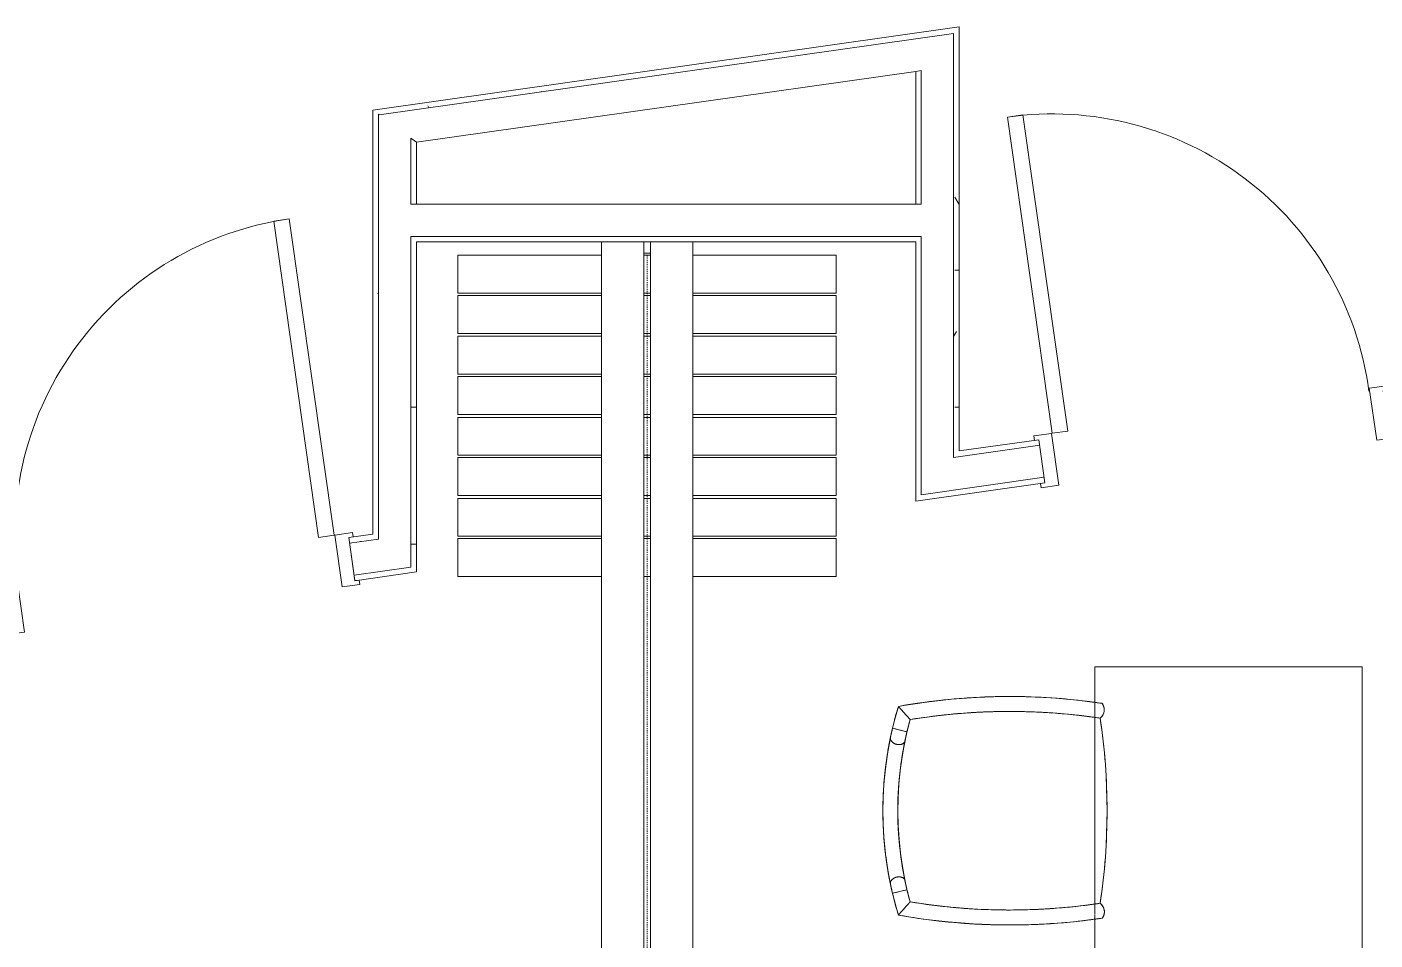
# Model space of a CAD drawing. Header units: inches. Extents: x 25273 to 28081, y 11840 to 13753.
# Drawn here: x 26092.5 to 26243.6, y 12397.2 to 12499.6 of the extents above; entities that cross this region are included whole.
import ezdxf

# ---------------------------------------------------------------- set-up
doc = ezdxf.new("R2010")
doc.units = ezdxf.units.IN
doc.header["$MEASUREMENT"] = 0
doc.linetypes.add('X1$0$Dash', pattern=[0.25, 0.125, -0.125])
for name, color, linetype, lineweight in [('X1$0$A-DOOR', 31, 'Continuous', 13), ('X1$0$A-DOOR-FRAM', 31, 'Continuous', 20), ('X1$0$A-WALL', 113, 'Continuous', 13), ('X1$0$A-WALL-PATT', 111, 'Continuous', 13), ('X1$0$I-FURN', 30, 'Continuous', 9), ('X1$0$I-WALL', 2, 'Continuous', 13), ('X1$0$Q-SPCQ', 91, 'Continuous', 9), ('X1$0$Q-SPCQ-HDLN', 91, 'X1$0$Dash', 9)]:
    doc.layers.add(name, color=color, linetype=linetype, lineweight=lineweight)
pattern_1 = [(0, (0, 0), (30.72, 7.68), [1.267, -21.773, 1.267, -21.773, -122.88]), (0, (0, 0), (30.72, 7.68), [-46.08, 1.267, -44.813, 1.267, -21.773, -53.76]), (0, (0, 0), (30.72, 7.68), [-115.2, 1.267, -14.093, 1.267, -37.133]), (120, (11.52, 3.84), (-22.0110751, 22.7643004), [1.267, -21.773, 1.267, -21.773, -122.88]), (120, (11.52, 3.84), (-22.0110751, 22.7643004), [-46.08, 1.267, -44.813, 1.267, -21.773, -53.76]), (120, (11.52, 3.84), (-22.0110751, 22.7643004), [-115.2, 1.267, -14.093, 1.267, -37.133]), (240, (15.36, 19.2), (-8.7089249, -30.4443004), [1.267, -21.773, 1.267, -21.773, -122.88]), (240, (15.36, 19.2), (-8.7089249, -30.4443004), [-46.08, 1.267, -44.813, 1.267, -21.773, -53.76]), (240, (15.36, 19.2), (-8.7089249, -30.4443004), [-115.2, 1.267, -14.093, 1.267, -37.133])]

# ---------------------------------------------------------------- blocks, each defined once
blk = doc.blocks.new('X1$0$Double Flush w-Skinny Lite - Int-N-LDMF-36_ x 84_-4914566-FIRST FLOOR POWER _ SIGNAL')
at = {"layer": 'X1$0$A-DOOR', "lineweight": 20}
for p, q in [((16.15625, 38.75), (16.15625, 2.9375)), ((17.90625, 38.75), (16.15625, 38.75)), ((17.90625, 2.9375), (17.90625, 38.75)), ((16.15625, 2.9375), (17.90625, 2.9375))]:
    blk.add_line(p, q, dxfattribs=at)
at = {"layer": 'X1$0$A-DOOR', "lineweight": 9}
blk.add_arc((17.90625, 2.9375), 35.8125, 90, 180.5, dxfattribs=at)
at = {"layer": 'X1$0$A-DOOR-FRAM'}
for p, q in [((-20, 2.9375), (-18, 2.9375)), ((-20, 2.9375), (-20, 2.4375)), ((-20, 2.4375), (-19.5, 2.4375)), ((-19.5, -2.4375), (-19.5, 2.4375)), ((-18, -2.9375), (-18, 2.9375)), ((18.000004, -2.9375), (18.000004, 2.9375)), ((18.000004, 2.9375), (20.000004, 2.9375)), ((19.500004, 2.4375), (20.000004, 2.4375)), ((19.500004, -2.4375), (19.500004, 2.4375)), ((20.000004, 2.9375), (20.000004, 2.4375)), ((-20, -2.4375), (-19.5, -2.4375)), ((-20, -2.9375), (-20, -2.4375)), ((-20, -2.9375), (-18, -2.9375)), ((18.000004, -2.9375), (20.000004, -2.9375)), ((19.500004, -2.4375), (20.000004, -2.4375)), ((20.000004, -2.9375), (20.000004, -2.4375))]:
    blk.add_line(p, q, dxfattribs=at)
blk = doc.blocks.new('X1$0$W- Folding_Partition - Modernfold 942-5327039-FIRST FLOOR POWER _ SIGNAL')
at = {"layer": 'X1$0$Q-SPCQ'}
for p, q in [((-50.75, 17.21), (-55, 17.21)), ((-55, 17.21), (-55, 1.12)), ((-50.75, 1.12), (-50.75, 17.21)), ((-46.25, 17.21), (-50.5, 17.21)), ((-50.5, 17.21), (-50.5, 1.12)), ((-46.25, 1.12), (-46.25, 17.21)), ((-41.67, 17.21), (-45.92, 17.21)), ((-45.92, 17.21), (-45.92, 1.12)), ((-41.67, 1.12), (-41.67, 17.21)), ((-37.17, 17.21), (-41.42, 17.21)), ((-41.42, 17.21), (-41.42, 1.12)), ((-37.17, 1.12), (-37.17, 17.21)), ((-32.58, 17.21), (-36.83, 17.21)), ((-36.83, 17.21), (-36.83, 1.12)), ((-32.58, 1.12), (-32.58, 17.21)), ((-28.08, 17.21), (-32.33, 17.21)), ((-32.33, 17.21), (-32.33, 1.12)), ((-28.08, 1.12), (-28.08, 17.21)), ((-23.5, 17.21), (-27.75, 17.21)), ((-27.75, 17.21), (-27.75, 1.12)), ((-23.5, 1.12), (-23.5, 17.21)), ((-19, 17.21), (-23.25, 17.21)), ((-23.25, 17.21), (-23.25, 1.12)), ((-19, 1.12), (-19, 17.21)), ((-356.84, 1.12), (-17.5, 1.12)), ((-17.5, 1.12), (-17.5, -3.63)), ((-17.5, -3.63), (-356.84, -3.63)), ((-356.84, -4.38), (-17.5, -4.38)), ((-55, -3.63), (-55, -4.38)), ((-50.75, -4.38), (-50.75, -3.63)), ((-50.5, -3.63), (-50.5, -4.38)), ((-46.25, -4.38), (-46.25, -3.63)), ((-45.92, -3.63), (-45.92, -4.38)), ((-41.67, -4.38), (-41.67, -3.63)), ((-41.42, -3.63), (-41.42, -4.38)), ((-37.17, -4.38), (-37.17, -3.63)), ((-36.83, -3.63), (-36.83, -4.38)), ((-32.58, -4.38), (-32.58, -3.63)), ((-32.33, -3.63), (-32.33, -4.38)), ((-28.08, -4.38), (-28.08, -3.63)), ((-27.75, -3.63), (-27.75, -4.38)), ((-23.5, -4.38), (-23.5, -3.63)), ((-23.25, -3.63), (-23.25, -4.38)), ((-19, -4.38), (-19, -3.63)), ((-18.75, -3.63), (-18.75, -4.38)), ((-17.5, -4.38), (-17.5, -3.63)), ((-17.5, -4.38), (-17.5, -9.13)), ((-356.84, -9.13), (-17.5, -9.13)), ((-55, -9.13), (-55, -25.21)), ((-50.75, -25.21), (-50.75, -9.13)), ((-50.5, -9.13), (-50.5, -25.21)), ((-46.25, -25.21), (-46.25, -9.13)), ((-45.92, -9.13), (-45.92, -25.21)), ((-41.67, -25.21), (-41.67, -9.13)), ((-41.42, -9.13), (-41.42, -25.21)), ((-37.17, -25.21), (-37.17, -9.13)), ((-36.83, -9.13), (-36.83, -25.21)), ((-32.58, -25.21), (-32.58, -9.13)), ((-32.33, -9.13), (-32.33, -25.21)), ((-28.08, -25.21), (-28.08, -9.13)), ((-27.75, -9.13), (-27.75, -25.21)), ((-23.5, -25.21), (-23.5, -9.13)), ((-23.25, -9.13), (-23.25, -25.21)), ((-19, -25.21), (-19, -9.13)), ((-55, -25.21), (-50.75, -25.21)), ((-50.5, -25.21), (-46.25, -25.21)), ((-45.92, -25.21), (-41.67, -25.21)), ((-41.42, -25.21), (-37.17, -25.21)), ((-36.83, -25.21), (-32.58, -25.21)), ((-32.33, -25.21), (-28.08, -25.21)), ((-27.75, -25.21), (-23.5, -25.21)), ((-23.25, -25.21), (-19, -25.21))]:
    blk.add_line(p, q, dxfattribs=at)
at = {"layer": 'X1$0$Q-SPCQ-HDLN'}
for p, q in [((-19, 1.12), (-355.59, 1.12)), ((-19, -4), (-355.59, -4)), ((-19, -9.13), (-355.59, -9.13))]:
    blk.add_line(p, q, dxfattribs=at)
blk = doc.blocks.new('X1$0$30 x 60 table26 - 30 x 60 table-4779927-FIRST FLOOR POWER _ SIGNAL')
at = {"layer": 'X1$0$I-FURN'}
for p, q in [((50553.09, 802.44), (50523.09, 802.44)), ((50523.09, 802.44), (50523.09, 742.44)), ((50523.09, 742.44), (50523.09, 802.44)), ((50523.09, 802.44), (50553.09, 802.44)), ((50553.09, 799.71), (50553.09, 802.44)), ((50553.09, 802.44), (50553.09, 799.71)), ((50553.09, 799.63), (50553.09, 799.68)), ((50553.09, 799.68), (50553.09, 799.63)), ((50553.09, 799.54), (50553.09, 799.62)), ((50553.09, 799.62), (50553.09, 799.54)), ((50553.09, 799.25), (50553.09, 799.52)), ((50553.09, 799.52), (50553.09, 799.25)), ((50553.09, 799.06), (50553.09, 799.21)), ((50553.09, 799.21), (50553.09, 799.06)), ((50553.09, 798.49), (50553.09, 799.04)), ((50553.09, 799.04), (50553.09, 798.49)), ((50553.09, 798.22), (50553.09, 798.48)), ((50553.09, 798.48), (50553.09, 798.22)), ((50553.09, 798.12), (50553.09, 798.2)), ((50553.09, 798.2), (50553.09, 798.12)), ((50553.09, 798.05), (50553.09, 798.11)), ((50553.09, 798.11), (50553.09, 798.05)), ((50553.09, 777.13), (50553.09, 798.02)), ((50553.09, 798.02), (50553.09, 777.13)), ((50553.09, 777.05), (50553.09, 777.1)), ((50553.09, 777.1), (50553.09, 777.05)), ((50553.09, 776.96), (50553.09, 777.05)), ((50553.09, 777.05), (50553.09, 776.96)), ((50553.09, 776.83), (50553.09, 776.93)), ((50553.09, 776.93), (50553.09, 776.83)), ((50553.09, 776.51), (50553.09, 776.82)), ((50553.09, 776.82), (50553.09, 776.51)), ((50553.09, 776.32), (50553.09, 776.48)), ((50553.09, 776.48), (50553.09, 776.32)), ((50553.09, 775.94), (50553.09, 776.29)), ((50553.09, 776.29), (50553.09, 775.94)), ((50553.09, 775.78), (50553.09, 775.9)), ((50553.09, 775.9), (50553.09, 775.78)), ((50553.09, 775.64), (50553.09, 775.74)), ((50553.09, 775.74), (50553.09, 775.64)), ((50553.09, 775.55), (50553.09, 775.64)), ((50553.09, 775.64), (50553.09, 775.55)), ((50553.09, 775.47), (50553.09, 775.52)), ((50553.09, 775.52), (50553.09, 775.47)), ((50553.09, 770.71), (50553.09, 775.45)), ((50553.09, 775.45), (50553.09, 770.71)), ((50553.09, 770.63), (50553.09, 770.68)), ((50553.09, 770.68), (50553.09, 770.63)), ((50553.09, 770.54), (50553.09, 770.62)), ((50553.09, 770.62), (50553.09, 770.54)), ((50553.09, 770.25), (50553.09, 770.52)), ((50553.09, 770.52), (50553.09, 770.25)), ((50553.09, 770.06), (50553.09, 770.17)), ((50553.09, 770.17), (50553.09, 770.06)), ((50553.09, 769.49), (50553.09, 770.04)), ((50553.09, 770.04), (50553.09, 769.49)), ((50553.09, 769.22), (50553.09, 769.48)), ((50553.09, 769.48), (50553.09, 769.22)), ((50553.09, 769.12), (50553.09, 769.2)), ((50553.09, 769.2), (50553.09, 769.12)), ((50553.09, 769.05), (50553.09, 769.11)), ((50553.09, 769.11), (50553.09, 769.05)), ((50553.09, 748.13), (50553.09, 769.02)), ((50553.09, 769.02), (50553.09, 748.13)), ((50553.09, 748.05), (50553.09, 748.1)), ((50553.09, 748.1), (50553.09, 748.05)), ((50553.09, 747.96), (50553.09, 748.05)), ((50553.09, 748.05), (50553.09, 747.96)), ((50553.09, 747.83), (50553.09, 747.93)), ((50553.09, 747.93), (50553.09, 747.83)), ((50553.09, 747.51), (50553.09, 747.82)), ((50553.09, 747.82), (50553.09, 747.51)), ((50553.09, 747.32), (50553.09, 747.48)), ((50553.09, 747.48), (50553.09, 747.32)), ((50553.09, 746.94), (50553.09, 747.29)), ((50553.09, 747.29), (50553.09, 746.94)), ((50553.09, 746.78), (50553.09, 746.9)), ((50553.09, 746.9), (50553.09, 746.78)), ((50553.09, 746.64), (50553.09, 746.74)), ((50553.09, 746.74), (50553.09, 746.64)), ((50553.09, 746.55), (50553.09, 746.64)), ((50553.09, 746.64), (50553.09, 746.55)), ((50553.09, 746.47), (50553.09, 746.52)), ((50553.09, 746.52), (50553.09, 746.47)), ((50553.09, 742.44), (50553.09, 746.45)), ((50553.09, 746.45), (50553.09, 742.44)), ((50523.09, 742.44), (50553.09, 742.44)), ((50553.09, 742.44), (50523.09, 742.44))]:
    blk.add_line(p, q, dxfattribs=at)
blk = doc.blocks.new('X1$0$F-Chairs1 - Side 05-V38-FIRST FLOOR POWER _ SIGNAL')
at = {"layer": 'X1$0$I-FURN'}
for p, q in [((-9.2, -1.06), (-9.24, -1.07)), ((-8.86, -2.7), (-9.24, -1.07)), ((-9.24, -1.07), (-9.15, -1.48)), ((-9.24, -1.1), (-8.86, -2.67)), ((-8.86, -2.67), (-9.24, -1.1)), ((-9.15, -1.48), (-9.05, -1.89)), ((9.24, -1.07), (8.86, -2.7)), ((9.24, -1.1), (8.86, -2.68)), ((8.86, -2.68), (9.24, -1.1)), ((9.1, -1.68), (9.15, -1.48)), ((9.15, -1.48), (9.24, -1.07)), ((9.24, -1.07), (9.2, -1.06)), ((-10.22, -3.05), (-8.86, -2.7)), ((-9.05, -1.89), (-8.95, -2.29)), ((-8.95, -2.29), (-8.86, -2.67)), ((-8.86, -2.67), (-8.86, -2.7)), ((-2.01, -1.73), (-2.07, -1.73)), ((-2.07, -1.73), (-2.01, -1.73)), ((-1.94, -1.72), (-1.88, -1.72)), ((1.88, -1.72), (1.94, -1.72)), ((2.07, -1.73), (2.01, -1.73)), ((2.01, -1.73), (2.07, -1.73)), ((8.86, -2.68), (8.88, -2.62)), ((8.86, -2.7), (8.86, -2.68)), ((8.86, -2.7), (10.22, -3.05)), ((8.88, -2.62), (8.9, -2.52)), ((8.9, -2.52), (8.93, -2.4)), ((8.93, -2.4), (8.97, -2.24)), ((8.97, -2.24), (9.01, -2.07)), ((9.01, -2.07), (9.05, -1.89)), ((9.05, -1.89), (9.1, -1.68))]:
    blk.add_line(p, q, dxfattribs=at)
at = {"layer": 'X1$0$I-FURN', "flags": 128}
for points in [[(-9.24, -1.07), (-10.8, -1.47), (-11.7, -1.73)], [(8.18, -0.84), (6.59, -0.54), (4.99, -0.31), (3.39, -0.14), (1.78, -0.04), (0.17, 0), (-1.45, -0.03), (-3.06, -0.12), (-4.66, -0.27), (-6.26, -0.49), (-7.85, -0.77), (-8.18, -0.84)], [(11.7, -1.73), (10.14, -1.3), (9.24, -1.07)], [(-11.7, -1.73), (-12.14, -4.52), (-12.47, -7.33), (-12.69, -10.14), (-12.8, -12.96), (-12.79, -15.79), (-12.67, -18.61), (-12.44, -21.42), (-12.09, -24.23), (-12.04, -24.6)], [(-7.79, -2.47), (-6.27, -2.19), (-4.74, -1.97), (-3.2, -1.81), (-1.66, -1.71), (-0.12, -1.67), (1.43, -1.7), (2.97, -1.79), (4.51, -1.94), (6.05, -2.15), (7.57, -2.42), (7.79, -2.47)], [(12.04, -24.58), (12.4, -21.78), (12.65, -18.96), (12.78, -16.14), (12.8, -13.32), (12.71, -10.5), (12.5, -7.68), (12.19, -4.87), (11.76, -2.08), (11.7, -1.73)], [(-10.38, -24.36), (-10.73, -21.62), (-10.97, -18.88), (-11.11, -16.12), (-11.13, -13.37), (-11.04, -10.61), (-10.84, -7.86), (-10.53, -5.12), (-10.22, -3.05)], [(10.22, -3.05), (10.62, -5.78), (10.9, -8.52), (11.07, -11.27), (11.13, -14.03), (11.08, -16.79), (10.93, -19.54), (10.66, -22.28), (10.38, -24.36)], [(-12.04, -24.6), (-12.01, -24.62), (-11.94, -24.67), (-11.83, -24.73), (-11.7, -24.78), (-11.53, -24.82), (-11.35, -24.84), (-11.16, -24.83)], [(-11.16, -24.83), (-10.97, -24.78), (-10.8, -24.71), (-10.65, -24.62), (-10.54, -24.53), (-10.45, -24.45), (-10.4, -24.38), (-10.38, -24.36)], [(10.38, -24.36), (10.4, -24.38), (10.45, -24.45), (10.54, -24.53), (10.66, -24.62), (10.8, -24.7), (10.97, -24.77), (11.16, -24.81)], [(11.16, -24.81), (11.35, -24.82), (11.54, -24.8), (11.7, -24.76), (11.84, -24.71), (11.94, -24.65), (12.01, -24.6), (12.04, -24.58)]]:
    blk.add_lwpolyline(points, dxfattribs=at)
at = {"layer": 'X1$0$I-FURN'}
for centre, radius, start, end in [((0, -40.33), 40.33, 73.1446, 106.8554), ((0, -40.33), 40.33, 103.2455, 106.8554), ((0, -40.33), 40.33, 102.9888, 103.1789), ((0, -40.33), 40.33, 102.6775, 102.9879), ((0, -40.33), 40.33, 102.2487, 102.6744), ((0, -40.33), 40.33, 101.6533, 102.1884), ((0, -40.33), 40.33, 99.3538, 101.5989), ((0, -40.33), 40.33, 97.5178, 99.3538), ((0, -40.33), 40.33, 93.394, 97.5178), ((0, -40.33), 40.33, 92.5119, 93.394), ((0, -40.33), 40.33, 87.4881, 92.5119), ((0, -40.33), 40.33, 86.606, 87.4881), ((0, -40.33), 40.33, 82.4822, 86.606), ((0, -40.33), 40.33, 80.6462, 82.4822), ((0, -40.33), 40.33, 78.4011, 80.6462), ((0, -40.33), 40.33, 77.8116, 78.3467), ((0, -40.33), 40.33, 77.3256, 77.7513), ((0, -40.33), 40.33, 77.0121, 77.3225), ((0, -40.33), 40.33, 76.8211, 77.0112), ((0, -40.33), 40.33, 74.9496, 76.7545), ((0, -40.33), 40.33, 73.1446, 74.9496), ((57.8, -14.21), 70.61, 169.8244, 179.004), ((57.8, -14.21), 70.61, 169.8244, 173.5531), ((0, -40.33), 38.66, 74.6661, 105.3339), ((0, -40.33), 38.66, 100.1122, 105.3339), ((0, -40.33), 38.66, 100.1122, 105.3339), ((0, -40.33), 38.66, 103.2455, 105.3339), ((0, -40.33), 38.66, 100.7167, 103.2455), ((0, -40.33), 38.66, 99.3286, 100.7167), ((0, -40.33), 38.66, 99.5801, 100.1122), ((0, -40.33), 38.66, 99.5801, 100.1122), ((0, -40.33), 38.66, 99.326, 99.5801), ((0, -40.33), 38.66, 99.326, 99.5801), ((0, -40.33), 38.66, 98.9103, 99.3286), ((0, -40.33), 38.66, 98.9724, 99.326), ((0, -40.33), 38.66, 98.9724, 99.326), ((0, -40.33), 38.66, 98.3481, 98.9724), ((0, -40.33), 38.66, 98.3481, 98.9724), ((0, -40.33), 38.66, 98.6332, 98.9103), ((0, -40.33), 38.66, 98.3082, 98.6332), ((0, -40.33), 38.66, 98.1478, 98.3481), ((0, -40.33), 38.66, 98.1478, 98.3481), ((0, -40.33), 38.66, 97.6738, 98.3082), ((0, -40.33), 38.66, 94.045, 98.1478), ((0, -40.33), 38.66, 94.045, 98.1478), ((0, -40.33), 38.66, 97.5013, 97.6738), ((0, -40.33), 38.66, 96.8366, 97.5013), ((0, -40.33), 38.66, 94.2867, 96.8366), ((0, -40.33), 38.66, 93.7315, 94.2867), ((0, -40.33), 38.66, 93.117, 94.045), ((0, -40.33), 38.66, 93.117, 94.045), ((0, -40.33), 38.66, 93.0972, 93.7315), ((0, -40.33), 38.66, 92.8747, 93.0839), ((0, -40.33), 38.66, 92.7549, 92.9875), ((0, -40.33), 38.66, 92.7549, 92.9875), ((0, -40.33), 38.66, 92.6577, 92.7825), ((0, -40.33), 38.66, 87.2451, 92.7549), ((0, -40.33), 38.66, 87.2451, 92.7549), ((0, -40.33), 38.66, 92.4986, 92.6399), ((0, -40.33), 38.66, 87.5148, 92.4852), ((0, -40.33), 38.66, 87.3601, 87.5014), ((0, -40.33), 38.66, 87.2175, 87.3423), ((0, -40.33), 38.66, 87.0125, 87.2451), ((0, -40.33), 38.66, 87.0125, 87.2451), ((0, -40.33), 38.66, 86.9508, 87.1253), ((0, -40.33), 38.66, 86.2685, 86.9028), ((0, -40.33), 38.66, 85.955, 86.883), ((0, -40.33), 38.66, 85.955, 86.883), ((0, -40.33), 38.66, 85.7133, 86.2685), ((0, -40.33), 38.66, 81.8522, 85.955), ((0, -40.33), 38.66, 81.8522, 85.955), ((0, -40.33), 38.66, 83.1634, 85.7133), ((0, -40.33), 38.66, 82.4987, 83.1634), ((0, -40.33), 38.66, 82.3262, 82.4987), ((0, -40.33), 38.66, 81.6918, 82.3262), ((0, -40.33), 38.66, 81.6519, 81.8522), ((0, -40.33), 38.66, 81.6519, 81.8522), ((0, -40.33), 38.66, 81.3668, 81.6918), ((0, -40.33), 38.66, 81.0276, 81.6519), ((0, -40.33), 38.66, 81.0276, 81.6519), ((0, -40.33), 38.66, 81.0897, 81.3668), ((0, -40.33), 38.66, 80.6714, 81.0897), ((0, -40.33), 38.66, 80.674, 81.0276), ((0, -40.33), 38.66, 80.674, 81.0276), ((0, -40.33), 38.66, 80.4199, 80.674), ((0, -40.33), 38.66, 80.4199, 80.674), ((0, -40.33), 38.66, 79.2833, 80.6714), ((0, -40.33), 38.66, 79.8878, 80.4199), ((0, -40.33), 38.66, 79.8878, 80.4199), ((0, -40.33), 38.66, 74.6661, 79.8878), ((0, -40.33), 38.66, 74.6661, 79.8878), ((0, -40.33), 38.66, 76.7545, 79.2833), ((0, -40.33), 38.66, 75.7103, 76.7545), ((0, -40.33), 38.66, 74.6661, 75.7103), ((-57.8, -14.21), 70.61, 0.996, 10.1756), ((-57.8, -14.21), 70.61, 6.451, 10.1756), ((57.8, -14.21), 68.93, 170.6856, 178.9494), ((57.8, -14.21), 68.93, 170.6856, 174.9683), ((57.8, -14.21), 68.93, 170.6856, 174.9683), ((57.8, -14.21), 68.93, 170.6856, 174.7989), ((-57.8, -14.21), 68.93, 1.0506, 9.3144), ((-57.8, -14.21), 68.93, 5.0317, 9.3144), ((-57.8, -14.21), 68.93, 5.0317, 9.3144), ((-57.8, -14.21), 68.93, 5.2132, 9.3144), ((57.8, -14.21), 70.61, 173.5533, 177.2819), ((-57.8, -14.21), 70.61, 2.7263, 6.4509), ((57.8, -14.21), 68.93, 174.9808, 176.404), ((57.8, -14.21), 68.93, 174.9808, 176.404), ((57.8, -14.21), 68.93, 175.1315, 176.4042), ((57.8, -14.21), 68.93, 174.9804, 175.1311), ((57.8, -14.21), 68.93, 174.8069, 174.9804), ((-57.8, -14.21), 68.93, 5.0195, 5.1929), ((-57.8, -14.21), 68.93, 3.596, 5.0192), ((-57.8, -14.21), 68.93, 3.596, 5.0192), ((-57.8, -14.21), 68.93, 4.8687, 5.0195), ((-57.8, -14.21), 68.93, 3.5957, 4.8685), ((57.8, -14.21), 68.93, 176.404, 178.9494), ((57.8, -14.21), 68.93, 176.404, 178.9494), ((57.8, -14.21), 68.93, 176.4042, 178.9205), ((-57.8, -14.21), 68.93, 1.8564, 3.596), ((-57.8, -14.21), 68.93, 1.8564, 3.596), ((-57.8, -14.21), 68.93, 1.4071, 3.5957), ((57.8, -14.21), 70.61, 177.2823, 178.8747), ((-57.8, -14.21), 68.93, 1.3467, 1.8564), ((-57.8, -14.21), 68.93, 1.3467, 1.8564), ((-57.8, -14.21), 70.61, 359.0016, 2.7262), ((57.8, -14.21), 70.61, 178.9034, 181.0108), ((57.8, -14.21), 70.61, 179.004, 188.4692), ((57.8, -14.21), 68.93, 178.9494, 188.4692), ((57.8, -14.21), 68.93, 178.9494, 179.2513), ((57.8, -14.21), 68.93, 178.9494, 179.2513), ((57.8, -14.21), 68.93, 178.9699, 179.2504), ((57.8, -14.21), 68.93, 179.2504, 179.5476), ((57.8, -14.21), 68.93, 179.2513, 182.3319), ((57.8, -14.21), 68.93, 179.2513, 182.3319), ((-57.8, -14.21), 68.93, 351.5308, 1.0506), ((-57.8, -14.21), 68.93, 1.0791, 1.4071), ((-57.8, -14.21), 68.93, 1.0506, 1.3467), ((-57.8, -14.21), 68.93, 1.0506, 1.3467), ((-57.8, -14.21), 68.93, 0.8812, 1.0506), ((-57.8, -14.21), 68.93, 0.8812, 1.0506), ((-57.8, -14.21), 68.93, 0.7494, 1.0297), ((-57.8, -14.21), 68.93, 0.7487, 0.8812), ((-57.8, -14.21), 68.93, 0.7487, 0.8812), ((-57.8, -14.21), 68.93, 0.4229, 0.7494), ((-57.8, -14.21), 68.93, 0.1912, 0.7487), ((-57.8, -14.21), 68.93, 0.1912, 0.7487), ((-57.8, -14.21), 70.61, 351.5308, 0.996), ((57.8, -14.21), 68.93, 179.5774, 179.7085), ((57.8, -14.21), 68.93, 179.7085, 182.3298), ((-57.8, -14.21), 68.93, 357.6681, 0.1912), ((-57.8, -14.21), 68.93, 357.6681, 0.1912), ((-57.8, -14.21), 68.93, 357.6685, 359.7382), ((-57.8, -14.21), 68.93, 359.7382, 0.4226), ((57.8, -14.21), 70.61, 181.0112, 181.9983), ((-57.8, -14.21), 70.61, 355.2768, 359.0014), ((57.8, -14.21), 70.61, 182.0016, 184.7396), ((57.8, -14.21), 68.93, 182.3319, 183.6275), ((57.8, -14.21), 68.93, 182.3319, 183.6275), ((57.8, -14.21), 68.93, 182.3298, 183.7157), ((-57.8, -14.21), 68.93, 356.3268, 357.6681), ((-57.8, -14.21), 68.93, 356.3268, 357.6681), ((-57.8, -14.21), 68.93, 356.2837, 357.6685), ((57.8, -14.21), 68.93, 183.6275, 183.8544), ((57.8, -14.21), 68.93, 183.6275, 183.8544), ((57.8, -14.21), 68.93, 183.7217, 183.8599), ((57.8, -14.21), 68.93, 183.8607, 187.9766), ((57.8, -14.21), 68.93, 183.8607, 187.9766), ((57.8, -14.21), 68.93, 183.8644, 184.0224), ((57.8, -14.21), 68.93, 184.0233, 184.2414), ((57.8, -14.21), 68.93, 184.2414, 187.9764), ((-57.8, -14.21), 68.93, 352.0234, 356.1393), ((-57.8, -14.21), 68.93, 352.0234, 356.1393), ((-57.8, -14.21), 68.93, 352.0235, 355.9767), ((-57.8, -14.21), 68.93, 355.977, 356.1397), ((-57.8, -14.21), 68.93, 356.1397, 356.2777), ((-57.8, -14.21), 68.93, 356.1393, 356.2577), ((-57.8, -14.21), 68.93, 356.1393, 356.2577), ((57.8, -14.21), 70.61, 184.7402, 187.7864), ((-57.8, -14.21), 70.61, 352.2136, 355.2767), ((57.8, -14.21), 70.61, 187.7864, 188.4692), ((57.8, -14.21), 68.93, 187.9766, 188.4692), ((57.8, -14.21), 68.93, 187.9766, 188.4692), ((57.8, -14.21), 68.93, 187.9764, 188.4692), ((-57.8, -14.21), 68.93, 351.5308, 352.0234), ((-57.8, -14.21), 68.93, 351.5308, 352.0234), ((-57.8, -14.21), 68.93, 351.5308, 352.0235), ((-57.8, -14.21), 70.61, 351.5519, 352.2136), ((-11.33, -23.66), 1.18, 233.3697, 323.5686), ((-11.33, -23.66), 1.18, 234.7796, 238.7179), ((-11.33, -23.66), 1.18, 238.7253, 244.758), ((-11.33, -23.66), 1.18, 247.1977, 251.8355), ((-11.33, -23.66), 1.18, 251.8554, 259.1408), ((-11.33, -23.66), 1.18, 260.1402, 269.0597), ((-11.33, -23.66), 1.18, 274.0857, 278.5104), ((-11.33, -23.66), 1.18, 278.5282, 282.8621), ((-11.33, -23.66), 1.18, 287.9758, 296.869), ((-11.33, -23.66), 1.18, 298.8314, 305.1492), ((-11.33, -23.66), 1.18, 305.1735, 309.7365), ((-11.33, -23.66), 1.18, 312.227, 318.2596), ((-11.33, -23.66), 1.18, 318.2743, 322.1782), ((0, 44.54), 69.68, 261.4321, 278.5679), ((0, 44.54), 69.68, 261.4321, 265.7161), ((0, 44.54), 69.68, 261.4321, 278.5679), ((0, 44.54), 69.68, 265.7161, 270), ((0, 44.54), 69.68, 270, 278.5679), ((11.32, -23.64), 1.18, 217.315, 307.5275), ((11.32, -23.64), 1.18, 218.6849, 222.5379), ((11.32, -23.64), 1.18, 222.5396, 228.5111), ((11.32, -23.64), 1.18, 231.1729, 235.5428), ((11.32, -23.64), 1.18, 235.5498, 243.09), ((11.32, -23.64), 1.18, 245.5303, 252.6812), ((11.32, -23.64), 1.18, 257.9769, 262.1071), ((11.32, -23.64), 1.18, 262.1174, 266.8039), ((11.32, -23.64), 1.18, 271.6031, 280.5478), ((11.32, -23.64), 1.18, 282.9504, 288.865), ((11.32, -23.64), 1.18, 288.8834, 293.7319), ((11.32, -23.64), 1.18, 295.9856, 302.0864), ((11.32, -23.64), 1.18, 302.1085, 306.0957)]:
    blk.add_arc(centre, radius, start, end, dxfattribs=at)
for points, knots in [([(-9.24, -1.07), (-9.24, -1.07), (-9.21, -1.07), (-9.06, -1.03), (-8.74, -0.96), (-8.39, -0.88), (-8.18, -0.84)], [0, 0, 0, 0, 0.2, 0.4, 0.7, 1, 1, 1, 1]), ([(-8.18, -0.84), (-8.11, -0.82), (-8, -0.84), (-7.86, -0.91), (-7.79, -0.97), (-7.73, -1.02), (-7.68, -1.07), (-7.64, -1.12), (-7.61, -1.16), (-7.57, -1.23), (-7.52, -1.31), (-7.48, -1.4), (-7.45, -1.49), (-7.43, -1.59), (-7.41, -1.69), (-7.41, -1.77), (-7.41, -1.85), (-7.42, -1.92), (-7.43, -1.99), (-7.44, -2.06), (-7.47, -2.12), (-7.49, -2.18), (-7.52, -2.25), (-7.57, -2.32), (-7.67, -2.42), (-7.74, -2.46), (-7.79, -2.47)], [-1, -1, -1, -1, -0.861111, -0.791667, -0.756944, -0.722222, -0.6875, -0.670139, -0.652778, -0.618056, -0.583333, -0.548611, -0.513889, -0.479167, -0.444444, -0.416667, -0.388889, -0.361111, -0.333333, -0.305556, -0.277778, -0.25, -0.222222, -0.166667, -0.111111, 0, 0, 0, 0]), ([(7.79, -2.47), (7.73, -2.45), (7.63, -2.4), (7.54, -2.28), (7.5, -2.19), (7.46, -2.12), (7.44, -2.05), (7.43, -2), (7.42, -1.94), (7.41, -1.86), (7.41, -1.77), (7.42, -1.67), (7.43, -1.57), (7.46, -1.47), (7.49, -1.39), (7.52, -1.31), (7.56, -1.24), (7.6, -1.18), (7.64, -1.12), (7.68, -1.07), (7.73, -1.02), (7.77, -0.98), (7.84, -0.93), (7.91, -0.88), (8.04, -0.83), (8.12, -0.83), (8.18, -0.84)], [-1, -1, -1, -1, -0.861111, -0.791667, -0.756944, -0.722222, -0.6875, -0.670139, -0.652778, -0.618056, -0.583333, -0.548611, -0.513889, -0.479167, -0.444444, -0.416667, -0.388889, -0.361111, -0.333333, -0.305556, -0.277778, -0.25, -0.222222, -0.166667, -0.111111, 0, 0, 0, 0]), ([(8.18, -0.84), (8.32, -0.87), (8.57, -0.92), (8.91, -1), (9.17, -1.06), (9.24, -1.07), (9.24, -1.07)], [0, 0, 0, 0, 0.2, 0.4, 0.7, 1, 1, 1, 1]), ([(-11.7, -1.73), (-11.7, -1.73), (-11.69, -1.74), (-11.65, -1.77), (-11.62, -1.8), (-11.58, -1.83), (-11.55, -1.87), (-11.51, -1.9), (-11.48, -1.92), (-11.45, -1.95), (-11.41, -1.99), (-11.36, -2.03), (-11.31, -2.08), (-11.25, -2.13), (-11.19, -2.18), (-11.14, -2.23), (-11.08, -2.28), (-11.02, -2.34), (-10.96, -2.39), (-10.9, -2.44), (-10.84, -2.5), (-10.78, -2.55), (-10.72, -2.6), (-10.67, -2.65), (-10.61, -2.7), (-10.56, -2.75), (-10.51, -2.79), (-10.46, -2.84), (-10.42, -2.88), (-10.37, -2.91), (-10.34, -2.95), (-10.3, -2.98), (-10.28, -3), (-10.25, -3.02), (-10.23, -3.04), (-10.22, -3.05), (-10.22, -3.05)], [-1, -1, -1, -1, -0.944444, -0.888889, -0.861111, -0.833333, -0.805556, -0.777778, -0.763889, -0.75, -0.722222, -0.694444, -0.666667, -0.638889, -0.611111, -0.583333, -0.555556, -0.527778, -0.5, -0.472222, -0.444444, -0.416667, -0.388889, -0.361111, -0.333333, -0.305556, -0.277778, -0.25, -0.222222, -0.194444, -0.166667, -0.138889, -0.111111, -0.083333, -0.055556, 0, 0, 0, 0]), ([(-7.79, -2.47), (-7.93, -2.5), (-8.18, -2.55), (-8.53, -2.63), (-8.79, -2.69), (-8.86, -2.7), (-8.86, -2.7)], [0, 0, 0, 0, 0.2, 0.4, 0.7, 1, 1, 1, 1]), ([(8.86, -2.7), (8.86, -2.7), (8.83, -2.69), (8.67, -2.66), (8.36, -2.59), (8, -2.51), (7.79, -2.47)], [0, 0, 0, 0, 0.2, 0.4, 0.7, 1, 1, 1, 1]), ([(10.22, -3.05), (10.22, -3.05), (10.23, -3.04), (10.25, -3.02), (10.28, -3), (10.3, -2.98), (10.34, -2.95), (10.37, -2.91), (10.41, -2.88), (10.44, -2.86), (10.47, -2.83), (10.51, -2.79), (10.56, -2.75), (10.61, -2.7), (10.67, -2.65), (10.72, -2.6), (10.78, -2.55), (10.84, -2.5), (10.9, -2.44), (10.96, -2.39), (11.02, -2.34), (11.08, -2.28), (11.14, -2.23), (11.19, -2.18), (11.25, -2.13), (11.31, -2.08), (11.36, -2.03), (11.41, -1.99), (11.46, -1.94), (11.5, -1.9), (11.55, -1.87), (11.58, -1.83), (11.62, -1.8), (11.65, -1.77), (11.69, -1.74), (11.7, -1.73), (11.7, -1.73)], [-1, -1, -1, -1, -0.944444, -0.916667, -0.888889, -0.861111, -0.833333, -0.805556, -0.777778, -0.763889, -0.75, -0.722222, -0.694444, -0.666667, -0.638889, -0.611111, -0.583333, -0.555556, -0.527778, -0.5, -0.472222, -0.444444, -0.416667, -0.388889, -0.361111, -0.333333, -0.305556, -0.277778, -0.25, -0.222222, -0.194444, -0.166667, -0.138889, -0.111111, -0.055556, 0, 0, 0, 0])]:
    blk.add_open_spline(points, degree=3, knots=knots, dxfattribs=at)
blk = doc.blocks.new('X1$0$Double Flush w-Skinny Lite - Int-N-LDMF-36_ x 84_-4914563-FIRST FLOOR POWER _ SIGNAL')
at = {"layer": 'X1$0$A-DOOR', "lineweight": 20}
for p, q in [((16.15625, -2.9375), (17.90625, -2.9375)), ((16.15625, -38.75), (16.15625, -2.9375)), ((17.90625, -2.9375), (17.90625, -38.75)), ((17.90625, -38.75), (16.15625, -38.75))]:
    blk.add_line(p, q, dxfattribs=at)
at = {"layer": 'X1$0$A-DOOR', "lineweight": 9}
blk.add_arc((17.90625, -2.9375), 35.8125, 179.5, 270, dxfattribs=at)
at = {"layer": 'X1$0$A-DOOR-FRAM'}
for p, q in [((-20, 2.9375), (-20, 2.4375)), ((-20, 2.9375), (-18, 2.9375)), ((-20, 2.4375), (-19.5, 2.4375)), ((-19.5, 2.4375), (-19.5, -2.4375)), ((-18, 2.9375), (-18, -2.9375)), ((18.000004, 2.9375), (18.000004, -2.9375)), ((18.000004, 2.9375), (20.000004, 2.9375)), ((19.500004, 2.4375), (19.500004, -2.4375)), ((19.500004, 2.4375), (20.000004, 2.4375)), ((20.000004, 2.9375), (20.000004, 2.4375)), ((-20, -2.9375), (-20, -2.4375)), ((-20, -2.4375), (-19.5, -2.4375)), ((-20, -2.9375), (-18, -2.9375)), ((18.000004, -2.9375), (20.000004, -2.9375)), ((19.500004, -2.4375), (20.000004, -2.4375)), ((20.000004, -2.9375), (20.000004, -2.4375))]:
    blk.add_line(p, q, dxfattribs=at)
blk = doc.blocks.new('X1')
at = {"layer": 'X1$0$A-WALL-PATT', "lineweight": 9}
h = blk.add_hatch(dxfattribs=at)
h.set_pattern_fill('FP1_1', color=256, style=0, pattern_type=2)
h.set_pattern_definition(pattern_1)
h.paths.add_polyline_path([(26131.97, 12489.75), (26197, 12498.98), (26197, 12499.61), (26131.25, 12490.28), (26131.88, 12489.82)], flags=0)
h = blk.add_hatch(dxfattribs=at)
h.set_pattern_fill('FP1_1', color=256, style=0, pattern_type=2)
h.set_pattern_definition(pattern_1)
h.paths.add_polyline_path([(26196.38, 12451.35), (26197, 12451.44), (26197, 12498.98), (26196.38, 12498.89), (26196.38, 12451.59)], flags=0)
h = blk.add_hatch(dxfattribs=at)
h.set_pattern_fill('FP1_1', color=256, style=0, pattern_type=2)
h.set_pattern_definition(pattern_1)
h.paths.add_polyline_path([(26131.25, 12442.11), (26131.88, 12442.2), (26131.88, 12489.82), (26131.25, 12490.28), (26131.25, 12442.2)], flags=0)
h = blk.add_hatch(dxfattribs=at)
h.set_pattern_fill('FP1_1', color=256, style=0, pattern_type=2)
h.set_pattern_definition(pattern_1)
h.paths.add_polyline_path([(26197, 12451.44), (26206.03, 12452.72), (26205.94, 12453.34), (26197, 12452.07)], flags=0)
h.paths.add_polyline_path([(26244.64, 12458.2), (26456.31, 12488.22), (26456.31, 12488.85), (26244.55, 12458.81)], flags=0)
h = blk.add_hatch(dxfattribs=at)
h.set_pattern_fill('FP1_1', color=256, style=0, pattern_type=2)
h.set_pattern_definition(pattern_1)
h.paths.add_polyline_path([(26135.5, 12438.42), (26136.13, 12438.51), (26136.13, 12476.13), (26135.5, 12476.13), (26135.5, 12438.51)], flags=0)
h.paths.add_polyline_path([(26135.5, 12479.76), (26136.13, 12479.76), (26136.13, 12486.68), (26135.5, 12487.14), (26135.5, 12486.68)], flags=0)
h = blk.add_hatch(dxfattribs=at)
h.set_pattern_fill('FP1_1', color=256, style=0, pattern_type=2)
h.set_pattern_definition(pattern_1)
h.paths.add_polyline_path([(26192.75, 12446.54), (26206.62, 12448.51), (26206.53, 12449.13), (26192.75, 12447.17)], flags=0)
h.paths.add_polyline_path([(26245.24, 12453.99), (26456.31, 12483.93), (26456.31, 12484.56), (26245.15, 12454.61)], flags=0)
h = blk.add_hatch(dxfattribs=at)
h.set_pattern_fill('FP1_1', color=256, style=0, pattern_type=2)
h.set_pattern_definition(pattern_1)
h.paths.add_polyline_path([(25895.99, 12408.74), (26090.02, 12436.26), (26089.93, 12436.88), (25895.99, 12409.37)], flags=0)
h.paths.add_polyline_path([(26128.63, 12441.74), (26131.25, 12442.11), (26131.25, 12442.74), (26128.54, 12442.36), (26128.58, 12442.11)], flags=0)
h = blk.add_hatch(dxfattribs=at)
h.set_pattern_fill('FP1_1', color=256, style=0, pattern_type=2)
h.set_pattern_definition(pattern_1)
h.paths.add_polyline_path([(25895.99, 12404.44), (26090.62, 12432.05), (26090.53, 12432.67), (25895.99, 12405.07), (25895.99, 12404.66)], flags=0)
h.paths.add_polyline_path([(26129.23, 12437.53), (26135.5, 12438.42), (26135.5, 12439.05), (26129.14, 12438.15), (26129.19, 12437.82)], flags=0)
at = {"layer": 'X1$0$A-WALL'}
for p, q in [((26196.38, 12498.89), (26131.97, 12489.75)), ((26196.38, 12498.89), (26196.38, 12451.35)), ((26192.75, 12494.71), (26192.13, 12494.62)), ((26192.75, 12494.71), (26192.75, 12479.76)), ((26131.88, 12489.82), (26131.97, 12489.75)), ((26131.88, 12489.82), (26131.88, 12442.2)), ((26135.5, 12487.14), (26136.13, 12486.68)), ((26135.5, 12487.14), (26135.5, 12479.76)), ((26135.5, 12479.76), (26136.13, 12479.76)), ((26192.13, 12479.76), (26192.75, 12479.76)), ((26135.5, 12476.13), (26135.5, 12439.05)), ((26192.75, 12476.13), (26135.5, 12476.13)), ((26192.75, 12476.13), (26192.75, 12447.17)), ((26206.03, 12452.72), (26196.38, 12451.35)), ((26206.53, 12449.13), (26192.75, 12447.17)), ((26131.88, 12442.2), (26128.63, 12441.74)), ((26135.5, 12439.05), (26129.14, 12438.15))]:
    blk.add_line(p, q, dxfattribs=at)
at = {"layer": 'X1$0$I-WALL'}
for p, q in [((26197, 12499.61), (26131.25, 12490.28)), ((26197, 12452.07), (26197, 12499.61)), ((26136.13, 12486.68), (26192.13, 12494.62)), ((26192.13, 12494.62), (26192.13, 12479.76)), ((26131.25, 12490.28), (26131.25, 12442.74)), ((26136.13, 12479.76), (26136.13, 12486.68)), ((26192.13, 12479.76), (26136.13, 12479.76)), ((26136.13, 12438.51), (26136.13, 12475.51)), ((26136.13, 12475.51), (26156.88, 12475.51)), ((26167.13, 12475.51), (26192.13, 12475.51)), ((26192.13, 12475.51), (26192.13, 12446.45)), ((26205.94, 12453.34), (26197, 12452.07)), ((26206.62, 12448.51), (26205.94, 12453.34)), ((26192.13, 12446.45), (26206.62, 12448.51)), ((26131.25, 12442.74), (26128.54, 12442.36)), ((26128.54, 12442.36), (26129.23, 12437.53)), ((26129.23, 12437.53), (26136.13, 12438.51))]:
    blk.add_line(p, q, dxfattribs=at)
at = {"layer": 'X1$0$A-DOOR'}
for name, p, rotation in [('X1$0$Double Flush w-Skinny Lite - Int-N-LDMF-36_ x 84_-4914563-FIRST FLOOR POWER _ SIGNAL', (26225.59, 12453.66), 188.0739969258827), ('X1$0$Double Flush w-Skinny Lite - Int-N-LDMF-36_ x 84_-4914566-FIRST FLOOR POWER _ SIGNAL', (26109.58, 12437.21), 8.07399692588272)]:
    blk.add_blockref(name, p, dxfattribs=dict(at, rotation=rotation))
at = {"layer": 'X1$0$I-FURN'}
for name, p, rotation in [('X1$0$30 x 60 table26 - 30 x 60 table-4779927-FIRST FLOOR POWER _ SIGNAL', (76765.3, 13170.32), 180), ('X1$0$F-Chairs1 - Side 05-V38-FIRST FLOOR POWER _ SIGNAL', (26188.45, 12411.74), 89.99999999999973)]:
    blk.add_blockref(name, p, dxfattribs=dict(at, rotation=rotation))
at = {"layer": 'X1$0$Q-SPCQ', "rotation": 90.0000000000016}
blk.add_blockref('X1$0$W- Folding_Partition - Modernfold 942-5327039-FIRST FLOOR POWER _ SIGNAL', (26158, 12493.01), dxfattribs=at)

msp = doc.modelspace()

# ---------------------------------------------------------------- block references
at = {"lineweight": 5}
msp.add_blockref('X1', (0, 0), dxfattribs=at)

doc.saveas('drawing.dxf')
